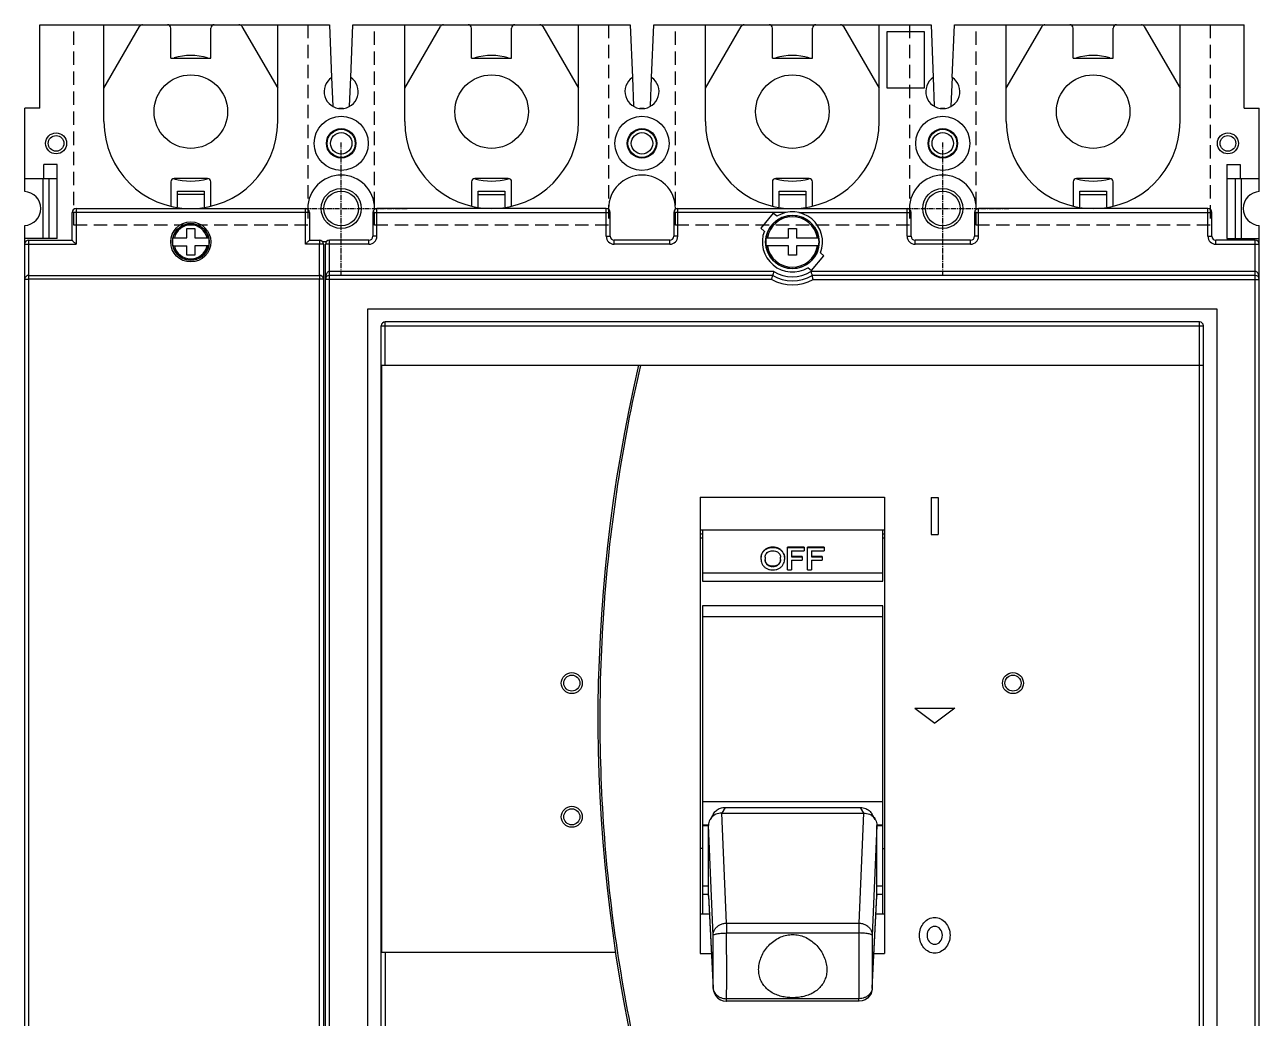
# Model space of a CAD drawing. Extents: x 0 to 185, y 0 to 255.
# Drawn here: x 0 to 184.7, y 106.4 to 255 of the extents above; entities that cross this region are included whole.
import ezdxf

# ---------------------------------------------------------------- set-up
doc = ezdxf.new("R2010")
doc.units = 0
doc.linetypes.add('AXES2', pattern=[1.125, 0.75, -0.125, 0.125, -0.125])
doc.linetypes.add('HIDDEN', pattern=[0.375, 0.25, -0.125])
doc.layers.add('AXE', color=80, linetype='AXES2')

# ---------------------------------------------------------------- blocks, each defined once
blk = doc.blocks.new('ègsd')
for p, q in [((3159.8, 1572), (3159.8, 1584.5)), ((3159.8, 1584.5), (3203.15, 1584.5)), ((3169.4, 1570), (3169.4, 1584.5)), ((3169.4, 1574.98), (3174.75, 1584.25)), ((3179.4, 1579.5), (3179.4, 1584)), ((3185.4, 1579.5), (3185.4, 1584)), ((3190.04, 1584.25), (3195.4, 1574.98)), ((3195.4, 1570), (3195.4, 1584.5)), ((3203.15, 1584.5), (3203.47, 1576.62)), ((3206.32, 1576.62), (3206.65, 1584.5)), ((3206.65, 1584.5), (3248.15, 1584.5)), ((3214.4, 1570), (3214.4, 1584.5)), ((3214.4, 1574.98), (3219.75, 1584.25)), ((3224.4, 1579.5), (3224.4, 1584)), ((3230.4, 1579.5), (3230.4, 1584)), ((3235.04, 1584.25), (3240.4, 1574.98)), ((3240.4, 1570), (3240.4, 1584.5)), ((3248.15, 1584.5), (3248.47, 1576.62)), ((3251.32, 1576.62), (3251.65, 1584.5)), ((3251.65, 1584.5), (3293.15, 1584.5)), ((3259.4, 1570), (3259.4, 1584.5)), ((3259.4, 1574.98), (3264.75, 1584.25)), ((3269.4, 1579.5), (3269.4, 1584)), ((3275.4, 1579.5), (3275.4, 1584)), ((3280.04, 1584.25), (3285.4, 1574.98)), ((3285.4, 1570), (3285.4, 1584.5)), ((3286.6, 1575), (3286.6, 1583.5)), ((3286.6, 1583.5), (3292.1, 1583.5)), ((3292.1, 1583.5), (3292.1, 1575)), ((3293.15, 1584.5), (3293.47, 1576.62)), ((3296.32, 1576.62), (3296.65, 1584.5)), ((3296.65, 1584.5), (3340, 1584.5)), ((3304.4, 1570), (3304.4, 1584.5)), ((3304.4, 1574.98), (3309.75, 1584.25)), ((3314.4, 1579.5), (3314.4, 1584)), ((3320.4, 1579.5), (3320.4, 1584)), ((3325.04, 1584.25), (3330.4, 1574.98)), ((3330.4, 1570), (3330.4, 1584.5)), ((3340, 1572), (3340, 1584.5)), ((3179.4, 1579.5), (3185.4, 1579.5)), ((3224.4, 1579.5), (3230.4, 1579.5)), ((3269.4, 1579.5), (3275.4, 1579.5)), ((3314.4, 1579.5), (3320.4, 1579.5)), ((3203.46, 1576.62), (3203.63, 1572.32)), ((3206.16, 1572.31), (3206.33, 1576.62)), ((3248.46, 1576.62), (3248.63, 1572.32)), ((3251.16, 1572.31), (3251.33, 1576.62)), ((3293.46, 1576.62), (3293.63, 1572.32)), ((3296.16, 1572.31), (3296.33, 1576.62)), ((3292.1, 1575), (3286.6, 1575)), ((3157.55, 1559.55), (3157.55, 1572)), ((3159.8, 1572), (3157.55, 1572)), ((3204.56, 1572), (3205.21, 1572)), ((3249.56, 1572), (3250.21, 1572)), ((3294.56, 1572), (3295.21, 1572)), ((3340, 1572), (3342.25, 1572)), ((3342.25, 1559.55), (3342.25, 1572)), ((3160.4, 1561.5), (3160.4, 1563.6)), ((3162.4, 1563.6), (3160.4, 1563.6)), ((3162.4, 1552.5), (3162.4, 1563.6)), ((3337.4, 1563.6), (3337.4, 1552.5)), ((3337.4, 1563.6), (3339.4, 1563.6)), ((3339.4, 1563.6), (3339.4, 1561.5)), ((3157.55, 1561.5), (3162.4, 1561.5)), ((3160.25, 1561.5), (3160.25, 1552.5)), ((3161.15, 1561.5), (3161.15, 1552.5)), ((3179.4, 1561), (3179.4, 1557.37)), ((3184.9, 1561.5), (3179.9, 1561.5)), ((3185.4, 1557.37), (3185.4, 1561)), ((3224.4, 1561), (3224.4, 1557.37)), ((3229.9, 1561.5), (3224.9, 1561.5)), ((3230.4, 1557.37), (3230.4, 1561)), ((3269.4, 1561), (3269.4, 1557.37)), ((3274.9, 1561.5), (3269.9, 1561.5)), ((3275.4, 1557.37), (3275.4, 1561)), ((3314.4, 1561), (3314.4, 1557.37)), ((3319.9, 1561.5), (3314.9, 1561.5)), ((3320.4, 1557.37), (3320.4, 1561)), ((3337.4, 1561.5), (3342.25, 1561.5)), ((3338.65, 1561.5), (3338.65, 1552.5)), ((3339.55, 1561.5), (3339.55, 1552.5)), ((3180.4, 1557.23), (3180.4, 1559.6)), ((3180.4, 1559.6), (3184.4, 1559.6)), ((3184.4, 1559.1), (3180.4, 1559.1)), ((3184.4, 1559.6), (3184.4, 1557.23)), ((3225.4, 1557.23), (3225.4, 1559.6)), ((3225.4, 1559.6), (3229.4, 1559.6)), ((3225.4, 1559.1), (3229.4, 1559.1)), ((3229.4, 1559.6), (3229.4, 1557.23)), ((3270.4, 1557.23), (3270.4, 1559.6)), ((3270.4, 1559.6), (3274.4, 1559.6)), ((3270.4, 1559.1), (3274.4, 1559.1)), ((3274.4, 1559.6), (3274.4, 1557.23)), ((3315.4, 1557.23), (3315.4, 1559.6)), ((3315.4, 1559.6), (3319.4, 1559.6)), ((3315.4, 1559.1), (3319.4, 1559.1)), ((3319.4, 1559.6), (3319.4, 1557.23)), ((3164.64, 1552.26), (3164.64, 1556.4)), ((3165.01, 1556.4), (3164.64, 1556.4)), ((3165.24, 1556.4), (3165.01, 1556.4)), ((3165.23, 1556.41), (3165.23, 1551.66)), ((3199.55, 1556.41), (3165.23, 1556.41)), ((3165.24, 1557), (3165.24, 1556.41)), ((3165.24, 1557), (3199.54, 1557)), ((3199.54, 1556.63), (3199.54, 1557)), ((3199.54, 1556.41), (3199.54, 1556.63)), ((3199.55, 1551.66), (3199.55, 1556.41)), ((3200.14, 1556.4), (3199.55, 1556.4)), ((3199.9, 1556.88), (3199.9, 1557)), ((3200.14, 1556.4), (3200.14, 1552.25)), ((3209.65, 1556.4), (3209.65, 1552.85)), ((3209.65, 1556.4), (3245.15, 1556.4)), ((3209.9, 1557), (3209.9, 1556.87)), ((3210.25, 1552.85), (3210.25, 1557)), ((3244.55, 1557), (3210.25, 1557)), ((3244.55, 1552.85), (3244.55, 1557)), ((3244.9, 1556.87), (3244.9, 1557)), ((3245.15, 1552.85), (3245.15, 1556.4)), ((3254.65, 1556.4), (3254.65, 1552.85)), ((3271.45, 1556.4), (3254.65, 1556.4)), ((3254.9, 1557), (3254.9, 1556.87)), ((3255.25, 1552.85), (3255.25, 1557)), ((3255.25, 1557), (3289.55, 1557)), ((3269.54, 1556.3), (3267.67, 1554.08)), ((3270.06, 1555.85), (3269.54, 1556.3)), ((3273.34, 1556.4), (3290.15, 1556.4)), ((3289.55, 1552.85), (3289.55, 1557)), ((3289.9, 1556.87), (3289.9, 1557)), ((3290.15, 1552.85), (3290.15, 1556.4)), ((3299.65, 1556.4), (3299.65, 1552.85)), ((3299.65, 1556.4), (3335.15, 1556.4)), ((3299.9, 1557), (3299.9, 1556.87)), ((3300.25, 1552.85), (3300.25, 1557)), ((3334.55, 1557), (3300.25, 1557)), ((3334.55, 1552.85), (3334.55, 1557)), ((3335.15, 1552.85), (3335.15, 1556.4)), ((3157.55, 1551.73), (3157.55, 1554.46)), ((3181.8, 1552.6), (3181.8, 1554)), ((3181.8, 1554), (3183, 1554)), ((3183, 1554), (3183, 1552.6)), ((3267.67, 1554.08), (3268.2, 1553.63)), ((3271.8, 1552.6), (3271.8, 1554)), ((3271.8, 1554), (3273, 1554)), ((3273, 1554), (3273, 1552.6)), ((3342.25, 1359.55), (3342.25, 1554.46)), ((3162.4, 1552.5), (3157.55, 1552.5)), ((3157.55, 1409), (3157.55, 1551.73)), ((3157.55, 1551.65), (3157.92, 1551.66)), ((3157.92, 1551.66), (3158.14, 1551.66)), ((3158.14, 1552.26), (3158.14, 1551.66)), ((3158.14, 1552.26), (3164.64, 1552.26)), ((3158.14, 1551.66), (3158.14, 1547)), ((3158.14, 1551.66), (3165.23, 1551.66)), ((3179.73, 1552.6), (3181.8, 1552.6)), ((3183, 1552.6), (3185.06, 1552.6)), ((3201.65, 1551.66), (3199.55, 1551.66)), ((3200.14, 1552.25), (3201.64, 1552.25)), ((3201.64, 1552.25), (3201.64, 1551.66)), ((3201.65, 1547), (3201.65, 1551.66)), ((3202.68, 1552), (3202.12, 1552)), ((3202.24, 1551.68), (3202.24, 1409)), ((3202.25, 1551.68), (3202.24, 1546.46)), ((3202.55, 1409), (3202.55, 1551.65)), ((3209.05, 1551.65), (3202.55, 1551.65)), ((3203.15, 1416.39), (3203.15, 1552.25)), ((3209.05, 1552.25), (3203.15, 1552.25)), ((3209.05, 1551.65), (3209.05, 1552.25)), ((3210.25, 1552.85), (3209.65, 1552.85)), ((3244.55, 1552.85), (3245.15, 1552.85)), ((3245.75, 1551.65), (3245.75, 1552.25)), ((3254.05, 1552.25), (3245.75, 1552.25)), ((3254.05, 1551.65), (3245.75, 1551.65)), ((3254.05, 1551.65), (3254.05, 1552.25)), ((3255.25, 1552.85), (3254.65, 1552.85)), ((3268.46, 1552.6), (3271.8, 1552.6)), ((3273, 1552.6), (3276.34, 1552.6)), ((3289.55, 1552.85), (3290.15, 1552.85)), ((3290.75, 1551.65), (3290.75, 1552.25)), ((3299.05, 1552.25), (3290.75, 1552.25)), ((3299.05, 1551.65), (3290.75, 1551.65)), ((3299.05, 1551.65), (3299.05, 1552.25)), ((3300.25, 1552.85), (3299.65, 1552.85)), ((3334.55, 1552.85), (3335.15, 1552.85)), ((3335.75, 1551.65), (3335.75, 1552.25)), ((3341.65, 1552.25), (3335.75, 1552.25)), ((3335.75, 1551.65), (3342.25, 1551.65)), ((3337.4, 1552.5), (3342.25, 1552.5)), ((3341.65, 1416.39), (3341.65, 1552.25)), ((3179.73, 1551.4), (3181.8, 1551.4)), ((3181.8, 1550), (3181.8, 1551.4)), ((3183, 1550), (3181.8, 1550)), ((3183, 1551.4), (3183, 1550)), ((3185.06, 1551.4), (3183, 1551.4)), ((3271.8, 1551.4), (3268.46, 1551.4)), ((3271.8, 1550), (3271.8, 1551.4)), ((3273, 1550), (3271.8, 1550)), ((3273, 1551.4), (3273, 1550)), ((3276.34, 1551.4), (3273, 1551.4)), ((3275.26, 1547.71), (3277.12, 1549.93)), ((3277.12, 1549.93), (3276.59, 1550.38)), ((3274.73, 1548.16), (3275.26, 1547.71)), ((3158.14, 1547), (3201.65, 1547)), ((3158.14, 1546.41), (3158.14, 1409.6)), ((3201.65, 1546.41), (3158.14, 1546.41)), ((3201.65, 1409.6), (3201.65, 1546.41)), ((3269.3, 1546.4), (3202.55, 1546.4)), ((3269.63, 1547.6), (3203.15, 1547.6)), ((3269.46, 1547), (3203.15, 1547)), ((3341.65, 1547.6), (3275.17, 1547.6)), ((3341.65, 1547), (3275.34, 1547)), ((3275.49, 1546.4), (3342.25, 1546.4)), ((3210.9, 1417.75), (3210.9, 1539.45)), ((3210.9, 1539.45), (3333.9, 1539.45)), ((3211.5, 1533.55), (3211.5, 1540.05)), ((3333.3, 1540.05), (3211.5, 1540.05)), ((3333.3, 1417.15), (3333.3, 1540.05)), ((3333.9, 1417.75), (3333.9, 1539.45)), ((3210.98, 1445.75), (3210.98, 1533.55)), ((3210.98, 1533.55), (3333.9, 1533.55)), ((3258.6, 1513.82), (3258.6, 1445.57)), ((3258.6, 1513.82), (3286.2, 1513.82)), ((3286.2, 1513.82), (3286.2, 1445.57)), ((3293.17, 1513.75), (3293.17, 1508.21)), ((3293.17, 1513.75), (3294.22, 1513.75)), ((3294.22, 1513.75), (3294.22, 1508.21)), ((3258.6, 1508.95), (3286.2, 1508.95)), ((3258.6, 1507.74), (3258.95, 1507.74)), ((3258.95, 1508.95), (3258.95, 1501.27)), ((3285.95, 1501.27), (3285.95, 1508.95)), ((3285.95, 1507.74), (3286.2, 1507.74)), ((3293.17, 1508.21), (3294.22, 1508.21)), ((3269.42, 1506.34), (3269.42, 1506.3)), ((3269.52, 1506.34), (3269.42, 1506.34)), ((3269.42, 1506.3), (3269.52, 1506.3)), ((3269.42, 1505.81), (3269.52, 1505.81)), ((3269.52, 1506.3), (3269.52, 1506.34)), ((3271.67, 1502.93), (3271.67, 1506.34)), ((3274.17, 1506.34), (3271.67, 1506.34)), ((3271.67, 1506.3), (3274.17, 1506.3)), ((3272.27, 1505.81), (3272.27, 1504.87)), ((3272.27, 1505.81), (3274.17, 1505.81)), ((3274.17, 1506.34), (3274.17, 1505.81)), ((3274.67, 1502.93), (3274.67, 1506.34)), ((3277.17, 1506.34), (3274.67, 1506.34)), ((3274.67, 1506.3), (3277.17, 1506.3)), ((3275.27, 1505.81), (3275.27, 1504.87)), ((3275.27, 1505.81), (3277.17, 1505.81)), ((3277.17, 1506.34), (3277.17, 1505.81)), ((3267.72, 1504.47), (3267.72, 1504.83)), ((3268.32, 1504.83), (3268.32, 1504.47)), ((3269.42, 1503.48), (3269.42, 1503.43)), ((3269.52, 1503.48), (3269.42, 1503.48)), ((3269.52, 1503.43), (3269.52, 1503.48)), ((3270.62, 1504.47), (3270.62, 1504.83)), ((3271.22, 1504.83), (3271.22, 1504.47)), ((3273.87, 1504.92), (3272.27, 1504.92)), ((3272.27, 1504.87), (3273.87, 1504.87)), ((3272.27, 1504.38), (3272.27, 1502.93)), ((3272.27, 1504.38), (3273.87, 1504.38)), ((3273.87, 1504.92), (3273.87, 1504.38)), ((3276.87, 1504.92), (3275.27, 1504.92)), ((3275.27, 1504.87), (3276.87, 1504.87)), ((3275.27, 1504.38), (3275.27, 1502.93)), ((3275.27, 1504.38), (3276.87, 1504.38)), ((3276.87, 1504.92), (3276.87, 1504.38)), ((3285.95, 1502.46), (3258.95, 1502.46)), ((3269.52, 1503.43), (3269.42, 1503.43)), ((3269.42, 1502.93), (3269.52, 1502.93)), ((3271.67, 1502.93), (3272.27, 1502.93)), ((3274.67, 1502.93), (3275.27, 1502.93)), ((3258.95, 1501.27), (3285.95, 1501.27)), ((3258.95, 1497.56), (3258.95, 1464.7)), ((3285.95, 1497.56), (3258.95, 1497.56)), ((3285.95, 1464.7), (3285.95, 1497.56)), ((3258.95, 1495.97), (3285.95, 1495.97)), ((3290.7, 1482.24), (3296.7, 1482.24)), ((3290.7, 1482.24), (3293.7, 1480.01)), ((3296.7, 1482.24), (3293.7, 1480.01)), ((3285.95, 1468.24), (3258.95, 1468.24)), ((3262.32, 1467.4), (3261.82, 1466.55)), ((3262.55, 1450.11), (3261.85, 1466.55)), ((3261.85, 1466.55), (3283.05, 1466.55)), ((3262.32, 1467.4), (3282.57, 1467.4)), ((3283.05, 1466.55), (3282.34, 1450.11)), ((3283.07, 1466.55), (3282.57, 1467.4)), ((3259.85, 1464.77), (3258.95, 1464.77)), ((3258.95, 1464.7), (3258.95, 1451.48)), ((3258.95, 1464.7), (3259.85, 1464.7)), ((3260.55, 1448.27), (3259.85, 1464.7)), ((3259.85, 1454.23), (3259.85, 1464.7)), ((3260.59, 1466.45), (3260.1, 1465.62)), ((3284.8, 1465.62), (3284.3, 1466.45)), ((3285.05, 1464.7), (3284.34, 1448.27)), ((3285.95, 1464.77), (3285.05, 1464.77)), ((3285.05, 1464.7), (3285.95, 1464.7)), ((3285.05, 1454.23), (3285.05, 1464.7)), ((3285.95, 1451.48), (3285.95, 1464.7)), ((3258.95, 1461.25), (3258.6, 1461.25)), ((3285.95, 1461.25), (3286.2, 1461.25)), ((3259.85, 1455.62), (3258.95, 1455.62)), ((3285.95, 1455.62), (3285.05, 1455.62)), ((3259.85, 1454.38), (3258.95, 1454.38)), ((3259.85, 1454.23), (3260.55, 1440.4)), ((3259.85, 1454.14), (3259.85, 1454.22)), ((3259.85, 1454.14), (3260.55, 1440.31)), ((3284.34, 1440.4), (3285.05, 1454.23)), ((3284.34, 1440.31), (3285.05, 1454.14)), ((3285.95, 1454.38), (3285.05, 1454.38)), ((3285.05, 1454.22), (3285.05, 1454.14)), ((3258.6, 1451.48), (3259.98, 1451.48)), ((3262.55, 1450.11), (3282.34, 1450.11)), ((3262.55, 1450.11), (3262.55, 1448.63)), ((3282.34, 1450.11), (3282.34, 1448.63)), ((3284.91, 1451.48), (3286.2, 1451.48)), ((3262.55, 1448.63), (3282.34, 1448.63)), ((3210.98, 1445.75), (3245.92, 1445.75)), ((3211.5, 1445.75), (3211.5, 1417.15)), ((3258.6, 1445.57), (3260.29, 1445.57)), ((3284.61, 1445.57), (3286.2, 1445.57)), ((3260.55, 1440.32), (3260.55, 1440.4)), ((3260.55, 1440.31), (3260.55, 1440.32)), ((3284.34, 1440.4), (3284.34, 1440.32)), ((3282.34, 1438.79), (3262.55, 1438.79)), ((3262.55, 1438.41), (3262.55, 1438.79)), ((3282.34, 1438.41), (3262.55, 1438.41)), ((3282.34, 1438.41), (3282.34, 1438.79))]:
    blk.add_line(p, q)
at = {"color": 87, "linetype": 'HIDDEN', "ltscale": 8}
for points in [[(3164.9, 1584.5), (3199.9, 1584.5), (3199.9, 1554.5), (3164.9, 1554.5)], [(3209.9, 1584.5), (3244.9, 1584.5), (3244.9, 1554.5), (3209.9, 1554.5)], [(3254.9, 1584.5), (3289.9, 1584.5), (3289.9, 1554.5), (3254.9, 1554.5)], [(3299.9, 1584.5), (3334.9, 1584.5), (3334.9, 1554.5), (3299.9, 1554.5)]]:
    blk.add_lwpolyline(points, close=True, dxfattribs=at)
at = {"color": 3}
for points in [[(3208.9, 1542), (3335.9, 1542), (3335.9, 1415), (3208.9, 1415)], [(3208.9, 1542), (3335.9, 1542), (3335.9, 1363), (3208.9, 1363)]]:
    blk.add_lwpolyline(points, close=True, dxfattribs=at)
for points in [[(3260.55, 1440.32), (3260.6, 1439.96), (3260.74, 1439.57), (3260.96, 1439.2), (3261.25, 1438.89), (3261.62, 1438.64), (3262.04, 1438.48), (3262.49, 1438.41), (3262.55, 1438.41)], [(3284.34, 1440.32), (3284.29, 1439.96), (3284.16, 1439.57), (3283.94, 1439.2), (3283.64, 1438.89), (3283.28, 1438.64), (3282.86, 1438.48), (3282.41, 1438.41), (3282.34, 1438.41)]]:
    blk.add_lwpolyline(points)
for centre, radius in [((3182.4, 1571.5), 5.5), ((3227.4, 1571.5), 5.5), ((3272.4, 1571.5), 5.5), ((3317.4, 1571.5), 5.5), ((3204.9, 1566.75), 4.05), ((3249.9, 1566.75), 4.05), ((3294.9, 1566.75), 4.05), ((3162.25, 1566.75), 1.57), ((3204.9, 1566.75), 2.2), ((3204.9, 1566.75), 2.1), ((3204.9, 1566.75), 1.6), ((3249.9, 1566.75), 2.2), ((3249.9, 1566.75), 2.1), ((3249.9, 1566.75), 1.6), ((3294.9, 1566.75), 2.2), ((3294.9, 1566.75), 2.1), ((3294.9, 1566.75), 1.6), ((3337.55, 1566.75), 1.57), ((3162.25, 1566.75), 1.17), ((3337.55, 1566.75), 1.17), ((3204.9, 1557), 2.6), ((3294.9, 1557), 2.6), ((3272.4, 1552), 4), ((3182.4, 1552), 3), ((3182.4, 1552), 2.75), ((3239.4, 1486), 1.57), ((3239.4, 1486), 1.2), ((3305.4, 1486), 1.57), ((3305.4, 1486), 1.2), ((3239.4, 1466), 1.57), ((3239.4, 1466), 1.2)]:
    blk.add_circle(centre, radius)
for centre in [(3204.9, 1557), (3294.9, 1557)]:
    blk.add_circle(centre, 3, dxfattribs=at)
for centre, radius, start, end in [((3175.18, 1584), 0.5, 90, 150), ((3178.9, 1584), 0.5, 0, 89.9999), ((3185.9, 1584), 0.5, 90, 180), ((3189.61, 1584), 0.5, 30, 90), ((3220.18, 1584), 0.5, 90, 150), ((3223.9, 1584), 0.5, 0, 89.9999), ((3230.9, 1584), 0.5, 90, 180), ((3234.61, 1584), 0.5, 30, 90), ((3265.18, 1584), 0.5, 90, 150), ((3268.9, 1584), 0.5, 0, 89.9999), ((3275.9, 1584), 0.5, 90, 180), ((3279.61, 1584), 0.5, 30, 90), ((3310.18, 1584), 0.5, 90, 150), ((3313.9, 1584), 0.5, 0, 89.9999), ((3320.9, 1584), 0.5, 90, 180), ((3324.61, 1584), 0.5, 30, 90), ((3182.4, 1570.5), 9.4, 74.6149, 105.4376), ((3227.4, 1570.5), 9.4, 74.6149, 105.4376), ((3272.4, 1570.5), 9.4, 74.6149, 105.4376), ((3317.4, 1570.5), 9.4, 74.6149, 105.4376), ((3204.9, 1574.5), 2.55, 123.9745, 56.0255), ((3249.9, 1574.5), 2.55, 123.9745, 56.0255), ((3294.9, 1574.5), 2.55, 123.9745, 56.0255), ((3182.4, 1570), 13, 180, 0), ((3227.4, 1570), 13, 180, 0), ((3272.4, 1570), 13, 180, 0), ((3317.4, 1570), 13, 180, 0), ((3179.9, 1561), 0.5, 90.0001, 180), ((3182.4, 1570.5), 9.4, 254.4736, 285.5239), ((3184.9, 1561), 0.5, 0, 90), ((3204.9, 1557), 5, 0, 180), ((3224.9, 1561), 0.5, 90.0001, 180), ((3227.4, 1570.5), 9.4, 254.4736, 285.5239), ((3229.9, 1561), 0.5, 0, 90), ((3249.9, 1557), 5, 0, 180), ((3269.9, 1561), 0.5, 90.0001, 180), ((3272.4, 1570.5), 9.4, 254.4736, 285.5239), ((3274.9, 1561), 0.5, 0, 90), ((3294.9, 1557), 5, 0, 180), ((3314.9, 1561), 0.5, 90.0001, 180), ((3317.4, 1570.5), 9.4, 254.4736, 285.5239), ((3319.9, 1561), 0.5, 0, 90), ((3157.4, 1557), 2.55, 273.3723, 86.6277), ((3342.4, 1557), 2.55, 93.3723, 266.6277), ((3165.24, 1556.4), 0.6, 90.0003, 180), ((3199.54, 1556.4), 0.6, 0, 89.9998), ((3210.25, 1556.4), 0.6, 90, 180), ((3244.55, 1556.4), 0.6, 360, 90), ((3255.25, 1556.4), 0.6, 90, 180), ((3272.4, 1552), 3.98, 8.6689, 171.3311), ((3272.4, 1552), 3.78, 9.1419, 170.8581), ((3272.4, 1552), 4.5, 338.7973, 121.2026), ((3289.55, 1556.4), 0.6, 360, 90), ((3300.25, 1556.4), 0.6, 90, 180), ((3334.55, 1556.4), 0.6, 360, 90), ((3182.4, 1552), 2.73, 12.7131, 167.2869), ((3182.4, 1552), 2.53, 13.7384, 166.2616), ((3272.4, 1552), 4.5, 158.7973, 301.2026), ((3158.14, 1551.66), 0.6, 90, 173.0504), ((3182.4, 1552), 2.74, 167.3282, 192.6718), ((3182.4, 1552), 2.74, 347.3282, 12.6718), ((3201.64, 1551.65), 0.602, 2.5112, 90.0677), ((3203.15, 1551.65), 0.6, 90, 180), ((3209.05, 1552.85), 1.2, 270, 360), ((3209.05, 1552.85), 0.6, 270, 360), ((3245.75, 1552.85), 1.2, 180, 270), ((3245.75, 1552.85), 0.6, 180, 270), ((3254.05, 1552.85), 1.2, 270, 360), ((3254.05, 1552.85), 0.6, 270, 360), ((3272.4, 1552), 3.99, 171.3407, 188.6593), ((3272.4, 1552), 3.99, 351.3407, 8.6593), ((3290.75, 1552.85), 1.2, 180, 270), ((3290.75, 1552.85), 0.6, 180, 270), ((3299.05, 1552.85), 1.2, 270, 360), ((3299.05, 1552.85), 0.6, 270, 360), ((3335.75, 1552.85), 1.2, 180, 270), ((3335.75, 1552.85), 0.6, 180, 270), ((3341.65, 1551.65), 0.6, 360, 90), ((3182.4, 1552), 2.73, 192.7131, 347.2869), ((3182.4, 1552), 2.53, 193.7384, 346.2616), ((3272.4, 1552), 3.98, 188.6689, 351.3311), ((3272.4, 1552), 3.78, 189.1419, 350.8581), ((3158.14, 1546.4), 0.6, 90.077, 172.024), ((3201.65, 1546.41), 0.596, 4.7374, 90.0007), ((3203.15, 1546.4), 0.6, 90, 180), ((3272.4, 1552), 6.4, 241.0422, 298.9472), ((3272.4, 1552), 5.8, 239.5497, 300.4503), ((3272.4, 1552), 5.2, 237.8056, 302.1954), ((3341.65, 1546.4), 0.6, 360, 90), ((3211.5, 1539.45), 0.6, 90, 180), ((3333.3, 1539.45), 0.6, 360, 90), ((3476.3, 1480.65), 233, 166.8772, 193.8056), ((3261.12, 1497.41), 11.13, 101.2954, 103.1507), ((3283.67, 1497.41), 11.13, 76.8521, 78.1615)]:
    blk.add_arc(centre, radius, start, end)
for points, knots in [([(3165.23, 1551.66), (3165.17, 1551.73), (3165.05, 1551.85), (3164.88, 1552.01), (3164.76, 1552.13), (3164.68, 1552.21), (3164.65, 1552.25), (3164.64, 1552.26)], [0, 0, 0, 0, 0.2834337, 0.5115719, 0.6919897, 0.8072534, 0.8428713, 0.8428713, 0.8428713, 0.8428713]), ([(3200.03, 1552.14), (3199.99, 1552.1), (3199.9, 1552.01), (3199.73, 1551.85), (3199.61, 1551.73), (3199.55, 1551.66)], [0, 0, 0, 0, 0.178479, 0.4033315, 0.687783, 0.687783, 0.687783, 0.687783]), ([(3200.14, 1552.25), (3200.13, 1552.25), (3200.1, 1552.21), (3200.06, 1552.17), (3200.03, 1552.14)], [0, 0, 0, 0, 0.038516, 0.1550883, 0.1550883, 0.1550883, 0.1550883]), ([(3201.88, 1551.67), (3201.87, 1551.67), (3201.86, 1551.67), (3201.83, 1551.67), (3201.81, 1551.67), (3201.79, 1551.67), (3201.76, 1551.66), (3201.73, 1551.66), (3201.7, 1551.66), (3201.68, 1551.66), (3201.66, 1551.66), (3201.65, 1551.66)], [0, 0, 0, 0, 0.0235992, 0.0457406, 0.0664666, 0.0858321, 0.120737, 0.1509856, 0.1769887, 0.1985488, 0.2286828, 0.2286828, 0.2286828, 0.2286828]), ([(3202.11, 1551.68), (3202.1, 1551.68), (3202.08, 1551.68), (3202.05, 1551.67), (3202.02, 1551.67), (3201.99, 1551.67), (3201.96, 1551.67), (3201.93, 1551.67), (3201.9, 1551.67), (3201.89, 1551.67), (3201.88, 1551.67)], [0, 0, 0, 0, 0.0321543, 0.0642437, 0.0957476, 0.1263008, 0.1556571, 0.1836602, 0.2102217, 0.2353031, 0.2353031, 0.2353031, 0.2353031]), ([(3202.25, 1551.68), (3202.24, 1551.68), (3202.22, 1551.68), (3202.2, 1551.68), (3202.17, 1551.68), (3202.14, 1551.68), (3202.12, 1551.68), (3202.11, 1551.68)], [0, 0, 0, 0, 0.0213396, 0.0436315, 0.070561, 0.1004254, 0.1319235, 0.1319235, 0.1319235, 0.1319235]), ([(3157.93, 1546.4), (3157.91, 1546.4), (3157.87, 1546.4), (3157.82, 1546.4), (3157.76, 1546.41), (3157.7, 1546.4), (3157.65, 1546.43), (3157.6, 1546.45), (3157.57, 1546.46), (3157.55, 1546.47), (3157.55, 1546.48)], [0, 0, 0, 0, 0.0521597, 0.106706, 0.1641285, 0.2217665, 0.2815148, 0.3349598, 0.3756105, 0.3970884, 0.3970884, 0.3970884, 0.3970884]), ([(3158.14, 1546.48), (3158.13, 1546.45), (3158.12, 1546.39), (3158.06, 1546.41), (3158.02, 1546.4), (3157.97, 1546.4), (3157.94, 1546.4), (3157.93, 1546.4)], [0, 0, 0, 0, 0.083282, 0.1217368, 0.1633477, 0.207919, 0.2573284, 0.2573284, 0.2573284, 0.2573284]), ([(3158.14, 1547), (3158.13, 1547), (3158.16, 1546.92), (3158.14, 1546.89), (3158.14, 1546.85)], [0, 0, 0, 0, 0.0390475, 0.1510957, 0.1510957, 0.1510957, 0.1510957]), ([(3158.14, 1546.41), (3158.14, 1546.42), (3158.14, 1546.43), (3158.14, 1546.46), (3158.14, 1546.47), (3158.14, 1546.48)], [0, 0, 0, 0, 0.0241018, 0.0455313, 0.06657409, 0.06657409, 0.06657409, 0.06657409]), ([(3201.65, 1546.96), (3201.66, 1546.92), (3201.64, 1546.81), (3201.65, 1546.71), (3201.65, 1546.64)], [0, 0, 0, 0, 0.1260849, 0.3212632, 0.3212632, 0.3212632, 0.3212632]), ([(3202.13, 1546.44), (3202.08, 1546.43), (3201.98, 1546.42), (3201.82, 1546.41), (3201.71, 1546.41), (3201.65, 1546.41)], [0, 0, 0, 0, 0.1340225, 0.3113547, 0.4819223, 0.4819223, 0.4819223, 0.4819223]), ([(3202.24, 1546.46), (3202.23, 1546.46), (3202.19, 1546.45), (3202.16, 1546.44), (3202.13, 1546.44)], [0, 0, 0, 0, 0.0311583, 0.112972, 0.112972, 0.112972, 0.112972]), ([(3202.67, 1547.14), (3202.64, 1547.07), (3202.6, 1546.92), (3202.57, 1546.76), (3202.56, 1546.68)], [0, 0, 0, 0, 0.2253542, 0.475372, 0.475372, 0.475372, 0.475372]), ([(3203.15, 1547.6), (3203.1, 1547.6), (3202.99, 1547.58), (3202.86, 1547.47), (3202.75, 1547.32), (3202.7, 1547.21), (3202.67, 1547.14)], [0, 0, 0, 0, 0.145713, 0.3083134, 0.494772, 0.6984268, 0.6984268, 0.6984268, 0.6984268]), ([(3269.3, 1546.4), (3269.32, 1546.48), (3269.35, 1546.62), (3269.4, 1546.8), (3269.44, 1546.93), (3269.45, 1546.99), (3269.46, 1547)], [0, 0, 0, 0, 0.2336688, 0.4348055, 0.5717619, 0.6207138, 0.6207138, 0.6207138, 0.6207138]), ([(3269.62, 1547.6), (3269.6, 1547.53), (3269.56, 1547.39), (3269.51, 1547.21), (3269.48, 1547.08), (3269.46, 1547.02), (3269.46, 1547)], [0, 0, 0, 0, 0.2339535, 0.4359342, 0.5737923, 0.6231104, 0.6231104, 0.6231104, 0.6231104]), ([(3275.17, 1547.6), (3275.19, 1547.53), (3275.23, 1547.39), (3275.28, 1547.21), (3275.31, 1547.08), (3275.33, 1547.02), (3275.34, 1547)], [0, 0, 0, 0, 0.2339535, 0.4359342, 0.5737923, 0.6231104, 0.6231104, 0.6231104, 0.6231104]), ([(3275.49, 1546.4), (3275.47, 1546.48), (3275.44, 1546.62), (3275.39, 1546.8), (3275.36, 1546.93), (3275.34, 1546.99), (3275.34, 1547)], [0, 0, 0, 0, 0.2336688, 0.4348055, 0.5717619, 0.6207138, 0.6207138, 0.6207138, 0.6207138]), ([(3342.11, 1547.16), (3342.11, 1547.16), (3342.09, 1547.22), (3342.03, 1547.34), (3341.92, 1547.48), (3341.79, 1547.58), (3341.69, 1547.6), (3341.65, 1547.6)], [0, 0, 0, 0, 0.0043591, 0.2083326, 0.3897537, 0.5439661, 0.6837752, 0.6837752, 0.6837752, 0.6837752]), ([(3342.23, 1546.69), (3342.22, 1546.77), (3342.19, 1546.93), (3342.14, 1547.09), (3342.11, 1547.16)], [0, 0, 0, 0, 0.2574054, 0.4806606, 0.4806606, 0.4806606, 0.4806606]), ([(3249.67, 1533.5), (3248.3, 1527.63), (3246.02, 1515.78), (3243.99, 1497.81), (3243.36, 1479.75), (3244.13, 1461.7), (3246.3, 1443.72), (3248.68, 1431.86), (3250.1, 1425.97)], [0, 0, 0, 0, 18.079494, 36.160999, 54.196572, 72.24115, 90.311959, 108.477173, 108.477173, 108.477173, 108.477173]), ([(3269.42, 1506.34), (3269.27, 1506.34), (3268.97, 1506.3), (3268.56, 1506.15), (3268.21, 1505.91), (3267.93, 1505.6), (3267.76, 1505.23), (3267.72, 1504.96), (3267.72, 1504.83)], [0, 0, 0, 0, 0.445768, 0.881501, 1.304348, 1.714489, 2.115961, 2.515589, 2.515589, 2.515589, 2.515589]), ([(3267.72, 1504.83), (3267.72, 1504.94), (3267.77, 1505.2), (3267.93, 1505.55), (3268.21, 1505.87), (3268.56, 1506.11), (3268.98, 1506.27), (3269.27, 1506.3), (3269.42, 1506.3)], [0, 0, 0, 0, 0.349381, 0.753791, 1.168117, 1.594362, 2.031446, 2.475713, 2.475713, 2.475713, 2.475713]), ([(3268.32, 1504.83), (3268.32, 1504.93), (3268.36, 1505.14), (3268.52, 1505.42), (3268.77, 1505.64), (3269.07, 1505.78), (3269.3, 1505.81), (3269.42, 1505.81)], [0, 0, 0, 0, 0.309951, 0.623367, 0.946553, 1.28184, 1.627452, 1.627452, 1.627452, 1.627452]), ([(3271.22, 1504.83), (3271.22, 1504.96), (3271.18, 1505.23), (3271, 1505.6), (3270.73, 1505.91), (3270.37, 1506.15), (3269.96, 1506.3), (3269.67, 1506.34), (3269.52, 1506.34)], [0, 0, 0, 0, 0.399272, 0.800635, 1.210903, 1.633597, 2.069456, 2.515619, 2.515619, 2.515619, 2.515619]), ([(3269.52, 1506.3), (3269.67, 1506.3), (3269.96, 1506.27), (3270.37, 1506.11), (3270.73, 1505.87), (3271, 1505.55), (3271.17, 1505.2), (3271.21, 1504.94), (3271.22, 1504.83)], [0, 0, 0, 0, 0.444234, 0.881299, 1.307539, 1.721872, 2.126301, 2.475712, 2.475712, 2.475712, 2.475712]), ([(3269.52, 1505.81), (3269.63, 1505.81), (3269.86, 1505.78), (3270.17, 1505.64), (3270.42, 1505.42), (3270.58, 1505.14), (3270.62, 1504.93), (3270.62, 1504.83)], [0, 0, 0, 0, 0.345334, 0.680555, 1.003732, 1.317142, 1.627447, 1.627447, 1.627447, 1.627447]), ([(3267.72, 1504.42), (3267.72, 1504.3), (3267.77, 1504.05), (3267.93, 1503.69), (3268.21, 1503.37), (3268.56, 1503.12), (3268.97, 1502.97), (3269.27, 1502.93), (3269.42, 1502.93)], [0, 0, 0, 0, 0.352288, 0.758925, 1.174671, 1.601305, 2.038925, 2.485317, 2.485317, 2.485317, 2.485317]), ([(3269.42, 1503.48), (3269.3, 1503.48), (3269.07, 1503.51), (3268.76, 1503.65), (3268.52, 1503.87), (3268.36, 1504.14), (3268.32, 1504.33), (3268.32, 1504.42)], [0, 0, 0, 0, 0.3455, 0.681985, 1.007783, 1.324279, 1.587078, 1.587078, 1.587078, 1.587078]), ([(3268.32, 1504.42), (3268.32, 1504.32), (3268.36, 1504.11), (3268.52, 1503.83), (3268.77, 1503.61), (3269.08, 1503.47), (3269.3, 1503.43), (3269.42, 1503.43)], [0, 0, 0, 0, 0.310193, 0.625691, 0.951355, 1.287837, 1.632236, 1.632236, 1.632236, 1.632236]), ([(3269.52, 1502.93), (3269.67, 1502.93), (3269.96, 1502.97), (3270.38, 1503.12), (3270.73, 1503.37), (3271, 1503.69), (3271.18, 1504.06), (3271.22, 1504.34), (3271.22, 1504.47)], [0, 0, 0, 0, 0.445971, 0.883462, 1.310283, 1.725861, 2.132627, 2.535398, 2.535398, 2.535398, 2.535398]), ([(3270.62, 1504.47), (3270.62, 1504.37), (3270.58, 1504.16), (3270.42, 1503.87), (3270.17, 1503.65), (3269.86, 1503.51), (3269.63, 1503.48), (3269.52, 1503.48)], [0, 0, 0, 0, 0.312056, 0.628551, 0.954357, 1.290912, 1.636718, 1.636718, 1.636718, 1.636718]), ([(3269.52, 1503.43), (3269.63, 1503.43), (3269.86, 1503.47), (3270.17, 1503.61), (3270.42, 1503.83), (3270.58, 1504.11), (3270.62, 1504.32), (3270.62, 1504.42)], [0, 0, 0, 0, 0.34444, 0.680942, 1.006605, 1.322081, 1.632239, 1.632239, 1.632239, 1.632239]), ([(3261.82, 1466.55), (3261.67, 1466.56), (3261.38, 1466.53), (3260.96, 1466.4), (3260.59, 1466.18), (3260.3, 1465.91), (3260.15, 1465.71), (3260.1, 1465.62)], [0, 0, 0, 0, 0.440398, 0.87793, 1.306803, 1.73453, 2.048984, 2.048984, 2.048984, 2.048984]), ([(3260.59, 1466.45), (3260.65, 1466.55), (3260.78, 1466.73), (3261.02, 1466.96), (3261.31, 1467.15), (3261.63, 1467.3), (3261.97, 1467.38), (3262.21, 1467.4), (3262.32, 1467.4)], [0, 0, 0, 0, 0.329456, 0.659693, 1.002801, 1.357569, 1.717577, 2.056759, 2.056759, 2.056759, 2.056759]), ([(3261.82, 1466.55), (3261.82, 1466.55), (3261.83, 1466.55), (3261.84, 1466.55), (3261.84, 1466.55), (3261.85, 1466.55)], [0, 0, 0, 0, 0.00849065, 0.01696537, 0.02542872, 0.02542872, 0.02542872, 0.02542872]), ([(3282.57, 1467.4), (3282.71, 1467.4), (3282.98, 1467.37), (3283.37, 1467.26), (3283.73, 1467.07), (3284.04, 1466.82), (3284.21, 1466.6), (3284.29, 1466.47), (3284.3, 1466.46)], [0, 0, 0, 0, 0.405865, 0.816805, 1.220768, 1.610334, 1.998925, 2.055472, 2.055472, 2.055472, 2.055472]), ([(3283.07, 1466.55), (3283.07, 1466.55), (3283.07, 1466.55), (3283.06, 1466.55), (3283.05, 1466.55), (3283.05, 1466.55)], [0, 0, 0, 0, 0.00849065, 0.01696538, 0.02542872, 0.02542872, 0.02542872, 0.02542872]), ([(3283.07, 1466.55), (3283.22, 1466.56), (3283.51, 1466.53), (3283.93, 1466.4), (3284.31, 1466.18), (3284.6, 1465.91), (3284.74, 1465.71), (3284.8, 1465.62)], [0, 0, 0, 0, 0.440398, 0.87793, 1.306804, 1.734531, 2.049001, 2.049001, 2.049001, 2.049001]), ([(3260.1, 1465.62), (3260.08, 1465.59), (3260, 1465.44), (3259.88, 1465.14), (3259.85, 1464.86), (3259.85, 1464.72)], [0, 0, 0, 0, 0.1059824, 0.5270803, 0.9469667, 0.9469667, 0.9469667, 0.9469667]), ([(3259.85, 1464.72), (3259.85, 1464.71), (3259.85, 1464.71), (3259.85, 1464.7), (3259.85, 1464.7)], [0, 0, 0, 0, 0.00947782, 0.01415534, 0.01415534, 0.01415534, 0.01415534]), ([(3284.8, 1465.62), (3284.81, 1465.59), (3284.9, 1465.44), (3285.01, 1465.14), (3285.05, 1464.86), (3285.05, 1464.72)], [0, 0, 0, 0, 0.1059663, 0.5270644, 0.9469508, 0.9469508, 0.9469508, 0.9469508]), ([(3285.05, 1464.72), (3285.05, 1464.71), (3285.05, 1464.71), (3285.05, 1464.7), (3285.05, 1464.7)], [0, 0, 0, 0, 0.00947782, 0.01415534, 0.01415534, 0.01415534, 0.01415534]), ([(3259.85, 1454.22), (3259.85, 1454.22), (3259.85, 1454.22), (3259.85, 1454.23), (3259.85, 1454.23)], [0, 0, 0, 0, 0.00921936, 0.01386464, 0.01386464, 0.01386464, 0.01386464]), ([(3285.05, 1454.22), (3285.05, 1454.22), (3285.05, 1454.22), (3285.05, 1454.23), (3285.05, 1454.23)], [0, 0, 0, 0, 0.00921936, 0.01386464, 0.01386464, 0.01386464, 0.01386464]), ([(3260.55, 1448.27), (3260.55, 1448.43), (3260.6, 1448.75), (3260.8, 1449.2), (3261.12, 1449.58), (3261.54, 1449.87), (3262.03, 1450.06), (3262.38, 1450.1), (3262.55, 1450.11)], [0, 0, 0, 0, 0.477804, 0.962524, 1.45806, 1.965271, 2.481935, 3.003473, 3.003473, 3.003473, 3.003473]), ([(3282.34, 1450.11), (3282.52, 1450.1), (3282.87, 1450.06), (3283.35, 1449.87), (3283.77, 1449.58), (3284.09, 1449.2), (3284.3, 1448.75), (3284.34, 1448.43), (3284.34, 1448.27)], [0, 0, 0, 0, 0.521538, 1.038202, 1.545414, 2.040949, 2.52567, 3.003474, 3.003474, 3.003474, 3.003474]), ([(3293.7, 1445.61), (3293.4, 1445.61), (3292.78, 1445.76), (3292.02, 1446.37), (3291.52, 1447.25), (3291.35, 1448.27), (3291.52, 1449.3), (3292.02, 1450.18), (3292.78, 1450.79), (3293.4, 1450.93), (3293.7, 1450.93)], [0, 0, 0, 0, 0.897568, 1.836729, 2.831745, 3.864437, 4.897128, 5.892144, 6.831305, 7.728873, 7.728873, 7.728873, 7.728873]), ([(3293.7, 1450.93), (3293.99, 1450.93), (3294.61, 1450.79), (3295.37, 1450.18), (3295.87, 1449.3), (3296.04, 1448.27), (3295.87, 1447.25), (3295.37, 1446.37), (3294.61, 1445.76), (3293.99, 1445.61), (3293.7, 1445.61)], [0, 0, 0, 0, 0.897568, 1.836729, 2.831745, 3.864437, 4.897128, 5.892144, 6.831305, 7.728873, 7.728873, 7.728873, 7.728873]), ([(3260.55, 1448.27), (3260.55, 1448.3), (3260.63, 1448.37), (3260.78, 1448.43), (3261.02, 1448.49), (3261.33, 1448.55), (3261.7, 1448.59), (3262.12, 1448.62), (3262.4, 1448.62), (3262.55, 1448.63)], [0, 0, 0, 0, 0.0948, 0.263162, 0.512014, 0.83322, 1.212836, 1.633071, 2.07358, 2.07358, 2.07358, 2.07358]), ([(3260.55, 1440.4), (3260.55, 1440.61), (3260.56, 1441.06), (3260.57, 1441.78), (3260.57, 1442.58), (3260.57, 1443.44), (3260.57, 1444.35), (3260.57, 1445.31), (3260.57, 1446.29), (3260.56, 1447.28), (3260.55, 1447.94), (3260.55, 1448.27)], [0, 0, 0, 0, 0.631311, 1.352823, 2.153355, 3.02052, 3.941008, 4.900688, 5.884849, 6.87835, 7.865727, 7.865727, 7.865727, 7.865727]), ([(3262.55, 1438.79), (3262.55, 1439.06), (3262.56, 1439.62), (3262.57, 1440.52), (3262.57, 1441.51), (3262.57, 1442.59), (3262.57, 1443.74), (3262.57, 1444.93), (3262.56, 1446.15), (3262.56, 1447.39), (3262.55, 1448.21), (3262.55, 1448.63)], [0, 0, 0, 0, 0.789022, 1.690823, 2.691474, 3.775545, 4.92633, 6.126082, 7.356312, 8.598044, 9.832086, 9.832086, 9.832086, 9.832086]), ([(3267.35, 1443.14), (3267.35, 1443.42), (3267.41, 1444.01), (3267.66, 1444.9), (3268.08, 1445.77), (3268.67, 1446.58), (3269.39, 1447.28), (3270.21, 1447.84), (3271.09, 1448.21), (3271.99, 1448.4), (3272.9, 1448.4), (3273.81, 1448.21), (3274.69, 1447.84), (3275.5, 1447.29), (3276.22, 1446.58), (3276.81, 1445.78), (3277.24, 1444.9), (3277.49, 1444.02), (3277.55, 1443.42), (3277.55, 1443.14)], [0, 0, 0, 0, 0.850267, 1.778682, 2.748449, 3.748721, 4.756804, 5.749134, 6.693655, 7.606012, 8.499324, 9.4116, 10.355954, 11.348153, 12.356564, 13.356634, 14.326696, 15.2562, 16.108465, 16.108465, 16.108465, 16.108465]), ([(3282.34, 1448.63), (3282.34, 1448.21), (3282.34, 1447.39), (3282.33, 1446.15), (3282.33, 1444.93), (3282.32, 1443.74), (3282.32, 1442.59), (3282.33, 1441.51), (3282.33, 1440.52), (3282.34, 1439.62), (3282.34, 1439.06), (3282.34, 1438.79)], [0, 0, 0, 0, 1.234042, 2.475773, 3.706004, 4.905755, 6.056541, 7.140611, 8.141263, 9.043064, 9.832086, 9.832086, 9.832086, 9.832086]), ([(3284.34, 1448.27), (3284.34, 1448.3), (3284.27, 1448.37), (3284.11, 1448.43), (3283.87, 1448.49), (3283.56, 1448.55), (3283.19, 1448.59), (3282.78, 1448.62), (3282.49, 1448.62), (3282.34, 1448.63)], [0, 0, 0, 0, 0.094774, 0.263072, 0.5118, 0.832869, 1.212302, 1.632506, 2.073585, 2.073585, 2.073585, 2.073585]), ([(3284.34, 1448.27), (3284.34, 1447.94), (3284.34, 1447.28), (3284.33, 1446.29), (3284.33, 1445.31), (3284.32, 1444.35), (3284.32, 1443.44), (3284.33, 1442.58), (3284.33, 1441.78), (3284.34, 1441.06), (3284.34, 1440.61), (3284.34, 1440.4)], [0, 0, 0, 0, 0.987377, 1.980878, 2.965039, 3.924718, 4.845207, 5.712372, 6.512904, 7.234415, 7.865727, 7.865727, 7.865727, 7.865727]), ([(3293.7, 1449.6), (3293.4, 1449.6), (3292.75, 1449.27), (3292.44, 1448.27), (3292.75, 1447.28), (3293.4, 1446.94), (3293.7, 1446.94)], [0, 0, 0, 0, 0.898477, 1.896934, 2.895392, 3.793869, 3.793869, 3.793869, 3.793869]), ([(3293.7, 1446.94), (3294, 1446.94), (3294.64, 1447.28), (3294.95, 1448.27), (3294.64, 1449.27), (3294, 1449.6), (3293.7, 1449.6)], [0, 0, 0, 0, 0.898477, 1.896934, 2.895392, 3.793869, 3.793869, 3.793869, 3.793869]), ([(3277.55, 1443.14), (3277.55, 1442.88), (3277.5, 1442.36), (3277.28, 1441.6), (3276.89, 1440.89), (3276.36, 1440.28), (3275.7, 1439.77), (3274.95, 1439.39), (3274.14, 1439.12), (3273.3, 1438.97), (3272.45, 1438.92), (3271.6, 1438.97), (3270.76, 1439.12), (3269.95, 1439.38), (3269.19, 1439.77), (3268.53, 1440.28), (3268, 1440.89), (3267.62, 1441.59), (3267.39, 1442.35), (3267.35, 1442.88), (3267.35, 1443.14)], [0, 0, 0, 0, 0.774208, 1.565718, 2.356798, 3.160965, 3.985403, 4.836153, 5.68881, 6.541071, 7.38749, 8.233872, 9.086135, 9.938734, 10.789611, 11.614433, 12.418302, 13.209706, 14.00208, 14.778159, 14.778159, 14.778159, 14.778159]), ([(3260.55, 1440.32), (3260.56, 1440.22), (3260.6, 1440.01), (3260.75, 1439.69), (3260.99, 1439.39), (3261.31, 1439.13), (3261.69, 1438.94), (3262.11, 1438.82), (3262.4, 1438.79), (3262.55, 1438.79)], [0, 0, 0, 0, 0.277849, 0.648824, 1.035742, 1.441171, 1.86399, 2.300008, 2.74293, 2.74293, 2.74293, 2.74293]), ([(3284.34, 1440.32), (3284.33, 1440.22), (3284.29, 1440.01), (3284.15, 1439.69), (3283.9, 1439.39), (3283.58, 1439.13), (3283.21, 1438.94), (3282.79, 1438.82), (3282.49, 1438.79), (3282.34, 1438.79)], [0, 0, 0, 0, 0.277836, 0.648812, 1.035729, 1.441159, 1.863978, 2.299997, 2.742919, 2.742919, 2.742919, 2.742919])]:
    blk.add_open_spline(points, degree=3, knots=knots)
for points in [[(3158.14, 1546.85), (3158.13, 1546.8), (3158.14, 1546.74), (3158.14, 1546.68)], [(3158.14, 1546.68), (3158.14, 1546.61), (3158.14, 1546.55), (3158.14, 1546.48)], [(3201.65, 1547), (3201.64, 1547), (3201.65, 1546.98), (3201.65, 1546.96)], [(3201.65, 1546.64), (3201.65, 1546.56), (3201.65, 1546.49), (3201.65, 1546.41)], [(3202.56, 1546.68), (3202.55, 1546.59), (3202.55, 1546.5), (3202.55, 1546.4)], [(3342.25, 1546.4), (3342.25, 1546.5), (3342.24, 1546.6), (3342.23, 1546.69)], [(3249.68, 1533.55), (3249.67, 1533.54), (3249.67, 1533.52), (3249.67, 1533.5)], [(3267.72, 1504.47), (3267.72, 1504.45), (3267.72, 1504.44), (3267.72, 1504.42)], [(3268.32, 1504.42), (3268.32, 1504.44), (3268.32, 1504.45), (3268.32, 1504.47)], [(3260.55, 1440.4), (3260.55, 1440.37), (3260.55, 1440.34), (3260.55, 1440.32)], [(3284.34, 1440.4), (3284.34, 1440.37), (3284.34, 1440.34), (3284.34, 1440.32)]]:
    blk.add_open_spline(points, degree=3)
at = {"layer": 'AXE'}
for p, q in [((3204.9, 1547), (3204.9, 1567)), ((3294.9, 1547), (3294.9, 1567)), ((3194.9, 1557), (3214.9, 1557)), ((3194.9, 1557), (3214.9, 1557)), ((3284.9, 1557), (3304.9, 1557))]:
    blk.add_line(p, q, dxfattribs=at)

msp = doc.modelspace()

# ---------------------------------------------------------------- block references
msp.add_blockref('ègsd', (-3157.55, -1329.5))

doc.saveas('drawing.dxf')
